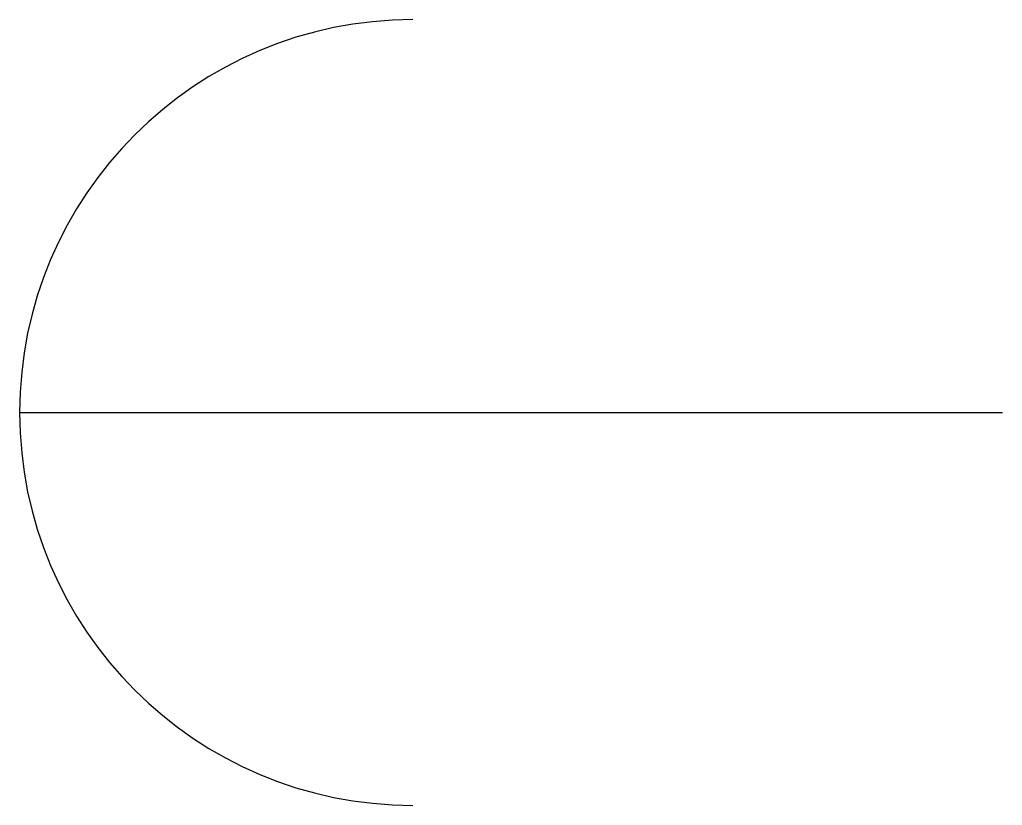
# Model space of a CAD drawing. Header units: feet. Extents: x 0 to 1.25, y -0.5 to 0.5.
import ezdxf

# ---------------------------------------------------------------- set-up
doc = ezdxf.new("R2010")
doc.units = ezdxf.units.FT
doc.header["$MEASUREMENT"] = 0

msp = doc.modelspace()

# ---------------------------------------------------------------- linework, layer by layer
msp.add_line((0, 0), (1.25, 0))
msp.add_arc((0.5, 0), 0.5, 90, 270)
at = {"layer": 'Defpoints'}
msp.add_point((0, 0), dxfattribs=at)

doc.saveas('drawing.dxf')
